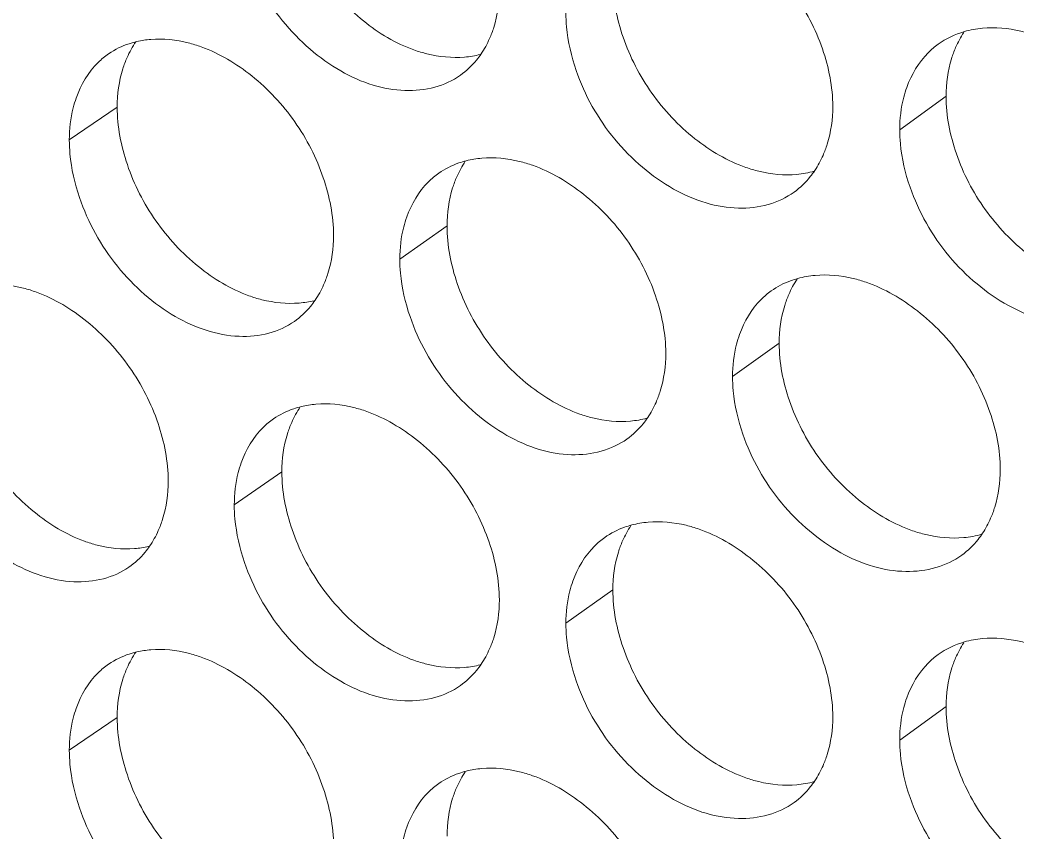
# Model space of a CAD drawing. Header units: millimetres. Extents: x 1177 to 4147, y 93 to 2194.
# Drawn here: x 2648.09 to 2660.96, y 870.86 to 881.33 of the extents above; entities that cross this region are included whole.
import ezdxf

# ---------------------------------------------------------------- set-up
doc = ezdxf.new("R2010")
doc.units = ezdxf.units.MM
doc.header["$LTSCALE"] = 0.1
doc.layers.get('0').update_dxf_attribs({"lineweight": 13})
doc.layers.add('标注', color=251, linetype='Continuous', lineweight=9)

# ---------------------------------------------------------------- blocks, each defined once
blk = doc.blocks.new('02')
at = {"layer": '标注'}
for p, q in [((4569.187, 848.912), (4568.333, 848.295)), ((4553.91, 848.712), (4553.027, 848.106)), ((4553.91, 848.712), (4553.027, 848.106)), ((4559.99, 846.521), (4559.119, 845.91)), ((4559.99, 846.521), (4559.119, 845.91)), ((4566.111, 844.358), (4565.251, 843.743)), ((4566.111, 844.358), (4565.251, 843.743)), ((4556.945, 841.988), (4556.068, 841.38)), ((4563.046, 839.811), (4562.18, 839.198)), ((4569.187, 837.662), (4568.333, 837.045)), ((4553.91, 837.462), (4553.027, 836.856))]:
    blk.add_line(p, q, dxfattribs=at)
for centre, radius, start, end in [((4554.669, 848.188), 1.776, 94.5239, 102.8809), ((4554.669, 848.188), 1.776, 94.5239, 102.8809), ((4554.092, 842.331), 1.763, 274.5012, 282.9601), ((4554.669, 836.938), 1.776, 94.5239, 102.8809)]:
    blk.add_arc(centre, radius, start, end, dxfattribs=at)
for points, knots in [([(4556.945, 853.238), (4556.945, 852.879), (4557.093, 852.132), (4557.613, 851.113), (4558.393, 850.278), (4559.043, 849.886), (4559.38, 849.765)], [0, 0, 0, 0, 0.241314, 0.500547, 0.759571, 1, 1, 1, 1]), ([(4567.099, 848.724), (4567.099, 849.082), (4566.949, 849.828), (4566.421, 850.844), (4565.632, 851.675), (4564.976, 852.062), (4564.636, 852.182)], [0, 0, 0, 0, 0.240708, 0.499479, 0.758699, 1, 1, 1, 1]), ([(4556.256, 851.568), (4556.412, 851.111), (4556.774, 850.461), (4557.443, 849.773), (4558.006, 849.366), (4558.601, 849.097), (4559.198, 848.991), (4559.76, 849.047), (4560.093, 849.199), (4560.235, 849.299)], [0, 0, 0, 0, 0.27906, 0.418751, 0.552974, 0.678194, 0.793225, 0.899482, 1, 1, 1, 1]), ([(4563.046, 851.061), (4563.046, 850.701), (4563.194, 849.956), (4563.719, 848.938), (4564.504, 848.106), (4565.158, 847.718), (4565.497, 847.599)], [0, 0, 0, 0, 0.241011, 0.499941, 0.759002, 1, 1, 1, 1]), ([(4560.773, 849.974), (4560.803, 850.041), (4560.912, 850.332), (4560.954, 850.646), (4560.954, 850.882)], [0, 0, 0, 0, 0.238464, 1, 1, 1, 1]), ([(4562.18, 850.448), (4562.18, 850.362), (4562.198, 850.002), (4562.28, 849.646), (4562.369, 849.388)], [0, 0, 0, 0, 0.239921, 1, 1, 1, 1]), ([(4570.805, 850.04), (4570.725, 850.068), (4570.419, 850.157), (4570.093, 850.186), (4569.859, 850.165)], [0, 0, 0, 0, 0.263141, 1, 1, 1, 1]), ([(4554.273, 849.919), (4554.226, 849.908), (4554.042, 849.858), (4553.868, 849.774), (4553.752, 849.694)], [0, 0, 0, 0, 0.254929, 1, 1, 1, 1]), ([(4554.273, 849.919), (4554.226, 849.908), (4554.042, 849.858), (4553.868, 849.774), (4553.752, 849.694)], [0, 0, 0, 0, 0.254929, 1, 1, 1, 1]), ([(4555.459, 849.822), (4555.381, 849.851), (4555.08, 849.943), (4554.76, 849.977), (4554.529, 849.958)], [0, 0, 0, 0, 0.26382, 1, 1, 1, 1]), ([(4555.459, 849.822), (4555.381, 849.851), (4555.08, 849.943), (4554.76, 849.977), (4554.529, 849.958)], [0, 0, 0, 0, 0.26382, 1, 1, 1, 1]), ([(4557.897, 846.347), (4557.897, 846.706), (4557.749, 847.453), (4557.227, 848.472), (4556.446, 849.308), (4555.796, 849.701), (4555.459, 849.822)], [0, 0, 0, 0, 0.241164, 0.500391, 0.759555, 1, 1, 1, 1]), ([(4557.897, 846.347), (4557.897, 846.706), (4557.749, 847.453), (4557.227, 848.472), (4556.446, 849.308), (4555.796, 849.701), (4555.459, 849.822)], [0, 0, 0, 0, 0.241164, 0.500391, 0.759555, 1, 1, 1, 1]), ([(4569.042, 849.872), (4568.976, 849.824), (4568.724, 849.608), (4568.547, 849.31), (4568.462, 849.074)], [0, 0, 0, 0, 0.243853, 1, 1, 1, 1]), ([(4553.752, 849.694), (4553.684, 849.647), (4553.42, 849.429), (4553.239, 849.122), (4553.154, 848.879)], [0, 0, 0, 0, 0.242946, 1, 1, 1, 1]), ([(4553.752, 849.694), (4553.684, 849.647), (4553.42, 849.429), (4553.239, 849.122), (4553.154, 848.879)], [0, 0, 0, 0, 0.242946, 1, 1, 1, 1]), ([(4559.38, 849.765), (4559.459, 849.738), (4559.76, 849.646), (4560.081, 849.614), (4560.312, 849.633)], [0, 0, 0, 0, 0.263467, 1, 1, 1, 1]), ([(4560.235, 849.299), (4560.347, 849.377), (4560.482, 849.505), (4560.591, 849.652), (4560.617, 849.691)], [0, 0, 0, 0, 0.745636, 1, 1, 1, 1]), ([(4569.363, 849.809), (4569.334, 849.742), (4569.228, 849.455), (4569.187, 849.145), (4569.187, 848.912)], [0, 0, 0, 0, 0.238936, 1, 1, 1, 1]), ([(4554.092, 849.626), (4554.062, 849.558), (4553.953, 849.266), (4553.91, 848.95), (4553.91, 848.712)], [0, 0, 0, 0, 0.238023, 1, 1, 1, 1]), ([(4554.092, 849.626), (4554.062, 849.558), (4553.953, 849.266), (4553.91, 848.95), (4553.91, 848.712)], [0, 0, 0, 0, 0.238023, 1, 1, 1, 1]), ([(4562.369, 849.388), (4562.526, 848.93), (4562.893, 848.279), (4563.57, 847.593), (4564.139, 847.189), (4564.74, 846.924), (4565.343, 846.823), (4565.908, 846.886), (4566.244, 847.042), (4566.386, 847.145)], [0, 0, 0, 0, 0.278313, 0.417788, 0.551922, 0.677197, 0.792453, 0.899064, 1, 1, 1, 1]), ([(4568.462, 849.074), (4568.441, 849.014), (4568.363, 848.762), (4568.333, 848.496), (4568.333, 848.295)], [0, 0, 0, 0, 0.240311, 1, 1, 1, 1]), ([(4569.187, 848.912), (4569.187, 848.553), (4569.336, 847.807), (4569.865, 846.792), (4570.656, 845.964), (4571.314, 845.579), (4571.654, 845.462)], [0, 0, 0, 0, 0.240713, 0.499341, 0.758439, 1, 1, 1, 1]), ([(4553.154, 848.879), (4553.133, 848.82), (4553.057, 848.569), (4553.027, 848.305), (4553.027, 848.106)], [0, 0, 0, 0, 0.2398, 1, 1, 1, 1]), ([(4553.154, 848.879), (4553.133, 848.82), (4553.057, 848.569), (4553.027, 848.305), (4553.027, 848.106)], [0, 0, 0, 0, 0.2398, 1, 1, 1, 1]), ([(4553.91, 848.712), (4553.91, 848.353), (4554.057, 847.607), (4554.576, 846.587), (4555.352, 845.749), (4556.001, 845.356), (4556.337, 845.234)], [0, 0, 0, 0, 0.241468, 0.500853, 0.759857, 1, 1, 1, 1]), ([(4553.91, 848.712), (4553.91, 848.353), (4554.057, 847.607), (4554.576, 846.587), (4555.352, 845.749), (4556.001, 845.356), (4556.337, 845.234)], [0, 0, 0, 0, 0.241468, 0.500853, 0.759857, 1, 1, 1, 1]), ([(4566.92, 847.822), (4566.949, 847.889), (4567.057, 848.178), (4567.099, 848.489), (4567.099, 848.724)], [0, 0, 0, 0, 0.238828, 1, 1, 1, 1]), ([(4568.333, 848.295), (4568.333, 848.209), (4568.35, 847.849), (4568.433, 847.494), (4568.523, 847.236)], [0, 0, 0, 0, 0.240008, 1, 1, 1, 1]), ([(4553.027, 848.106), (4553.027, 848.02), (4553.045, 847.66), (4553.127, 847.304), (4553.215, 847.044)], [0, 0, 0, 0, 0.239793, 1, 1, 1, 1]), ([(4553.027, 848.106), (4553.027, 848.02), (4553.045, 847.66), (4553.127, 847.304), (4553.215, 847.044)], [0, 0, 0, 0, 0.239793, 1, 1, 1, 1]), ([(4560.343, 847.722), (4560.297, 847.71), (4560.119, 847.657), (4559.95, 847.573), (4559.837, 847.494)], [0, 0, 0, 0, 0.254587, 1, 1, 1, 1]), ([(4560.343, 847.722), (4560.297, 847.71), (4560.119, 847.657), (4559.95, 847.573), (4559.837, 847.494)], [0, 0, 0, 0, 0.254587, 1, 1, 1, 1]), ([(4561.567, 847.638), (4561.488, 847.666), (4561.185, 847.757), (4560.862, 847.789), (4560.63, 847.769)], [0, 0, 0, 0, 0.263544, 1, 1, 1, 1]), ([(4561.567, 847.638), (4561.488, 847.666), (4561.185, 847.757), (4560.862, 847.789), (4560.63, 847.769)], [0, 0, 0, 0, 0.263544, 1, 1, 1, 1]), ([(4564.021, 844.174), (4564.021, 844.533), (4563.872, 845.279), (4563.346, 846.296), (4562.56, 847.129), (4561.905, 847.518), (4561.567, 847.638)], [0, 0, 0, 0, 0.240859, 0.499781, 0.758983, 1, 1, 1, 1]), ([(4564.021, 844.174), (4564.021, 844.533), (4563.872, 845.279), (4563.346, 846.296), (4562.56, 847.129), (4561.905, 847.518), (4561.567, 847.638)], [0, 0, 0, 0, 0.240859, 0.499781, 0.758983, 1, 1, 1, 1]), ([(4559.837, 847.494), (4559.77, 847.446), (4559.511, 847.229), (4559.332, 846.926), (4559.246, 846.686)], [0, 0, 0, 0, 0.243319, 1, 1, 1, 1]), ([(4559.837, 847.494), (4559.77, 847.446), (4559.511, 847.229), (4559.332, 846.926), (4559.246, 846.686)], [0, 0, 0, 0, 0.243319, 1, 1, 1, 1]), ([(4560.17, 847.428), (4560.14, 847.361), (4560.032, 847.07), (4559.99, 846.757), (4559.99, 846.521)], [0, 0, 0, 0, 0.238392, 1, 1, 1, 1]), ([(4560.17, 847.428), (4560.14, 847.361), (4560.032, 847.07), (4559.99, 846.757), (4559.99, 846.521)], [0, 0, 0, 0, 0.238392, 1, 1, 1, 1]), ([(4565.497, 847.599), (4565.576, 847.572), (4565.88, 847.481), (4566.203, 847.451), (4566.435, 847.471)], [0, 0, 0, 0, 0.263197, 1, 1, 1, 1]), ([(4566.386, 847.145), (4566.498, 847.225), (4566.634, 847.355), (4566.742, 847.505), (4566.769, 847.544)], [0, 0, 0, 0, 0.745717, 1, 1, 1, 1]), ([(4568.523, 847.236), (4568.682, 846.777), (4569.053, 846.125), (4569.737, 845.442), (4570.312, 845.041), (4570.92, 844.78), (4571.528, 844.685), (4572.098, 844.754), (4572.435, 844.915), (4572.578, 845.02)], [0, 0, 0, 0, 0.277575, 0.416837, 0.550884, 0.676215, 0.791695, 0.898653, 1, 1, 1, 1]), ([(4553.215, 847.044), (4553.37, 846.588), (4553.729, 845.938), (4554.396, 845.249), (4555.11, 844.725), (4555.927, 844.439), (4556.701, 844.514), (4557.033, 844.663), (4557.175, 844.762)], [0, 0, 0, 0, 0.279944, 0.419999, 0.55451, 0.793241, 0.899512, 1, 1, 1, 1]), ([(4553.215, 847.044), (4553.37, 846.588), (4553.729, 845.938), (4554.396, 845.249), (4555.11, 844.725), (4555.927, 844.439), (4556.701, 844.514), (4557.033, 844.663), (4557.175, 844.762)], [0, 0, 0, 0, 0.279944, 0.419999, 0.55451, 0.793241, 0.899512, 1, 1, 1, 1]), ([(4559.246, 846.686), (4559.225, 846.626), (4559.149, 846.375), (4559.119, 846.11), (4559.119, 845.91)], [0, 0, 0, 0, 0.240003, 1, 1, 1, 1]), ([(4559.246, 846.686), (4559.225, 846.626), (4559.149, 846.375), (4559.119, 846.11), (4559.119, 845.91)], [0, 0, 0, 0, 0.240003, 1, 1, 1, 1]), ([(4559.99, 846.521), (4559.99, 846.161), (4560.138, 845.415), (4560.661, 844.397), (4561.443, 843.563), (4562.096, 843.174), (4562.434, 843.054)], [0, 0, 0, 0, 0.241162, 0.500244, 0.759286, 1, 1, 1, 1]), ([(4559.99, 846.521), (4559.99, 846.161), (4560.138, 845.415), (4560.661, 844.397), (4561.443, 843.563), (4562.096, 843.174), (4562.434, 843.054)], [0, 0, 0, 0, 0.241162, 0.500244, 0.759286, 1, 1, 1, 1]), ([(4557.715, 845.436), (4557.745, 845.504), (4557.854, 845.795), (4557.897, 846.11), (4557.897, 846.347)], [0, 0, 0, 0, 0.23828, 1, 1, 1, 1]), ([(4557.715, 845.436), (4557.745, 845.504), (4557.854, 845.795), (4557.897, 846.11), (4557.897, 846.347)], [0, 0, 0, 0, 0.23828, 1, 1, 1, 1]), ([(4559.119, 845.91), (4559.119, 845.824), (4559.136, 845.464), (4559.219, 845.108), (4559.307, 844.849)], [0, 0, 0, 0, 0.239878, 1, 1, 1, 1]), ([(4559.119, 845.91), (4559.119, 845.824), (4559.136, 845.464), (4559.219, 845.108), (4559.307, 844.849)], [0, 0, 0, 0, 0.239878, 1, 1, 1, 1]), ([(4567.715, 845.482), (4567.636, 845.51), (4567.331, 845.6), (4567.006, 845.63), (4566.773, 845.609)], [0, 0, 0, 0, 0.263274, 1, 1, 1, 1]), ([(4567.715, 845.482), (4567.636, 845.51), (4567.331, 845.6), (4567.006, 845.63), (4566.773, 845.609)], [0, 0, 0, 0, 0.263274, 1, 1, 1, 1]), ([(4552.42, 845.3), (4552.343, 845.329), (4552.043, 845.422), (4551.724, 845.457), (4551.493, 845.438)], [0, 0, 0, 0, 0.26396, 1, 1, 1, 1]), ([(4566.453, 845.552), (4566.409, 845.54), (4566.236, 845.485), (4566.073, 845.401), (4565.963, 845.322)], [0, 0, 0, 0, 0.254263, 1, 1, 1, 1]), ([(4566.453, 845.552), (4566.409, 845.54), (4566.236, 845.485), (4566.073, 845.401), (4565.963, 845.322)], [0, 0, 0, 0, 0.254263, 1, 1, 1, 1]), ([(4570.186, 842.03), (4570.186, 842.389), (4570.036, 843.135), (4569.506, 844.15), (4568.714, 844.978), (4568.056, 845.364), (4567.715, 845.482)], [0, 0, 0, 0, 0.240558, 0.499178, 0.758416, 1, 1, 1, 1]), ([(4570.186, 842.03), (4570.186, 842.389), (4570.036, 843.135), (4569.506, 844.15), (4568.714, 844.978), (4568.056, 845.364), (4567.715, 845.482)], [0, 0, 0, 0, 0.240558, 0.499178, 0.758416, 1, 1, 1, 1]), ([(4554.85, 841.819), (4554.85, 842.179), (4554.703, 842.925), (4554.182, 843.945), (4553.405, 844.783), (4552.756, 845.178), (4552.42, 845.3)], [0, 0, 0, 0, 0.241318, 0.500698, 0.759842, 1, 1, 1, 1]), ([(4556.337, 845.234), (4556.415, 845.206), (4556.715, 845.114), (4557.035, 845.081), (4557.266, 845.1)], [0, 0, 0, 0, 0.263604, 1, 1, 1, 1]), ([(4556.337, 845.234), (4556.415, 845.206), (4556.715, 845.114), (4557.035, 845.081), (4557.266, 845.1)], [0, 0, 0, 0, 0.263604, 1, 1, 1, 1]), ([(4565.963, 845.322), (4565.897, 845.275), (4565.643, 845.058), (4565.465, 844.758), (4565.38, 844.52)], [0, 0, 0, 0, 0.243679, 1, 1, 1, 1]), ([(4565.963, 845.322), (4565.897, 845.275), (4565.643, 845.058), (4565.465, 844.758), (4565.38, 844.52)], [0, 0, 0, 0, 0.243679, 1, 1, 1, 1]), ([(4566.289, 845.259), (4566.26, 845.191), (4566.153, 844.903), (4566.111, 844.592), (4566.111, 844.358)], [0, 0, 0, 0, 0.238756, 1, 1, 1, 1]), ([(4566.289, 845.259), (4566.26, 845.191), (4566.153, 844.903), (4566.111, 844.592), (4566.111, 844.358)], [0, 0, 0, 0, 0.238756, 1, 1, 1, 1]), ([(4557.175, 844.762), (4557.287, 844.839), (4557.422, 844.966), (4557.531, 845.112), (4557.557, 845.15)], [0, 0, 0, 0, 0.745595, 1, 1, 1, 1]), ([(4557.175, 844.762), (4557.287, 844.839), (4557.422, 844.966), (4557.531, 845.112), (4557.557, 845.15)], [0, 0, 0, 0, 0.745595, 1, 1, 1, 1]), ([(4559.307, 844.849), (4559.464, 844.392), (4559.828, 843.741), (4560.501, 843.054), (4561.067, 842.649), (4561.665, 842.382), (4562.265, 842.278), (4562.829, 842.338), (4563.163, 842.492), (4563.306, 842.593)], [0, 0, 0, 0, 0.278686, 0.418268, 0.552446, 0.677694, 0.792838, 0.899272, 1, 1, 1, 1]), ([(4559.307, 844.849), (4559.464, 844.392), (4559.828, 843.741), (4560.501, 843.054), (4561.067, 842.649), (4561.665, 842.382), (4562.265, 842.278), (4562.829, 842.338), (4563.163, 842.492), (4563.306, 842.593)], [0, 0, 0, 0, 0.278686, 0.418268, 0.552446, 0.677694, 0.792838, 0.899272, 1, 1, 1, 1]), ([(4565.38, 844.52), (4565.359, 844.461), (4565.282, 844.209), (4565.251, 843.943), (4565.251, 843.743)], [0, 0, 0, 0, 0.240208, 1, 1, 1, 1]), ([(4565.38, 844.52), (4565.359, 844.461), (4565.282, 844.209), (4565.251, 843.943), (4565.251, 843.743)], [0, 0, 0, 0, 0.240208, 1, 1, 1, 1]), ([(4566.111, 844.358), (4566.111, 843.999), (4566.26, 843.253), (4566.787, 842.237), (4567.575, 841.406), (4568.231, 841.02), (4568.571, 840.902)], [0, 0, 0, 0, 0.240862, 0.49964, 0.75872, 1, 1, 1, 1]), ([(4566.111, 844.358), (4566.111, 843.999), (4566.26, 843.253), (4566.787, 842.237), (4567.575, 841.406), (4568.231, 841.02), (4568.571, 840.902)], [0, 0, 0, 0, 0.240862, 0.49964, 0.75872, 1, 1, 1, 1]), ([(4550.886, 844.194), (4550.886, 843.835), (4551.032, 843.088), (4551.549, 842.067), (4552.323, 841.228), (4552.969, 840.832), (4553.305, 840.71)], [0, 0, 0, 0, 0.241622, 0.501159, 0.760144, 1, 1, 1, 1]), ([(4563.842, 843.269), (4563.871, 843.337), (4563.979, 843.626), (4564.021, 843.939), (4564.021, 844.174)], [0, 0, 0, 0, 0.238646, 1, 1, 1, 1]), ([(4563.842, 843.269), (4563.871, 843.337), (4563.979, 843.626), (4564.021, 843.939), (4564.021, 844.174)], [0, 0, 0, 0, 0.238646, 1, 1, 1, 1]), ([(4565.251, 843.743), (4565.251, 843.657), (4565.269, 843.297), (4565.352, 842.942), (4565.441, 842.683)], [0, 0, 0, 0, 0.239965, 1, 1, 1, 1]), ([(4565.251, 843.743), (4565.251, 843.657), (4565.269, 843.297), (4565.352, 842.942), (4565.441, 842.683)], [0, 0, 0, 0, 0.239965, 1, 1, 1, 1]), ([(4558.508, 843.102), (4558.429, 843.13), (4558.127, 843.222), (4557.806, 843.254), (4557.574, 843.235)], [0, 0, 0, 0, 0.263682, 1, 1, 1, 1]), ([(4557.303, 843.192), (4557.256, 843.181), (4557.076, 843.129), (4556.904, 843.045), (4556.789, 842.965)], [0, 0, 0, 0, 0.254756, 1, 1, 1, 1]), ([(4560.954, 839.632), (4560.954, 839.991), (4560.805, 840.738), (4560.281, 841.755), (4559.498, 842.59), (4558.846, 842.981), (4558.508, 843.102)], [0, 0, 0, 0, 0.241011, 0.500085, 0.759268, 1, 1, 1, 1]), ([(4562.434, 843.054), (4562.512, 843.026), (4562.815, 842.935), (4563.137, 842.904), (4563.369, 842.924)], [0, 0, 0, 0, 0.263331, 1, 1, 1, 1]), ([(4562.434, 843.054), (4562.512, 843.026), (4562.815, 842.935), (4563.137, 842.904), (4563.369, 842.924)], [0, 0, 0, 0, 0.263331, 1, 1, 1, 1]), ([(4556.789, 842.965), (4556.722, 842.918), (4556.461, 842.701), (4556.28, 842.395), (4556.195, 842.154)], [0, 0, 0, 0, 0.243134, 1, 1, 1, 1]), ([(4557.126, 842.899), (4557.096, 842.831), (4556.987, 842.539), (4556.945, 842.225), (4556.945, 841.988)], [0, 0, 0, 0, 0.238208, 1, 1, 1, 1]), ([(4563.306, 842.593), (4563.418, 842.672), (4563.553, 842.802), (4563.662, 842.95), (4563.688, 842.989)], [0, 0, 0, 0, 0.745677, 1, 1, 1, 1]), ([(4563.306, 842.593), (4563.418, 842.672), (4563.553, 842.802), (4563.662, 842.95), (4563.688, 842.989)], [0, 0, 0, 0, 0.745677, 1, 1, 1, 1]), ([(4565.441, 842.683), (4565.599, 842.225), (4565.968, 841.573), (4566.648, 840.889), (4567.221, 840.486), (4567.825, 840.223), (4568.43, 840.126), (4568.998, 840.192), (4569.334, 840.35), (4569.477, 840.453)], [0, 0, 0, 0, 0.277943, 0.417311, 0.551401, 0.676704, 0.792073, 0.898857, 1, 1, 1, 1]), ([(4565.441, 842.683), (4565.599, 842.225), (4565.968, 841.573), (4566.648, 840.889), (4567.221, 840.486), (4567.825, 840.223), (4568.43, 840.126), (4568.998, 840.192), (4569.334, 840.35), (4569.477, 840.453)], [0, 0, 0, 0, 0.277943, 0.417311, 0.551401, 0.676704, 0.792073, 0.898857, 1, 1, 1, 1]), ([(4550.184, 842.528), (4550.338, 842.072), (4550.695, 841.422), (4551.358, 840.732), (4552.068, 840.207), (4552.881, 839.917), (4553.652, 839.988), (4553.984, 840.134), (4554.126, 840.232)], [0, 0, 0, 0, 0.280322, 0.420487, 0.555043, 0.793636, 0.899726, 1, 1, 1, 1]), ([(4556.195, 842.154), (4556.174, 842.095), (4556.098, 841.843), (4556.068, 841.579), (4556.068, 841.38)], [0, 0, 0, 0, 0.239901, 1, 1, 1, 1]), ([(4556.945, 841.988), (4556.945, 841.629), (4557.093, 840.882), (4557.613, 839.863), (4558.393, 839.028), (4559.043, 838.636), (4559.38, 838.515)], [0, 0, 0, 0, 0.241314, 0.500547, 0.759571, 1, 1, 1, 1]), ([(4570.009, 841.132), (4570.038, 841.199), (4570.144, 841.487), (4570.186, 841.797), (4570.186, 842.03)], [0, 0, 0, 0, 0.239008, 1, 1, 1, 1]), ([(4570.009, 841.132), (4570.038, 841.199), (4570.144, 841.487), (4570.186, 841.797), (4570.186, 842.03)], [0, 0, 0, 0, 0.239008, 1, 1, 1, 1]), ([(4554.668, 840.905), (4554.698, 840.973), (4554.808, 841.266), (4554.85, 841.582), (4554.85, 841.819)], [0, 0, 0, 0, 0.238095, 1, 1, 1, 1]), ([(4556.068, 841.38), (4556.068, 841.293), (4556.086, 840.933), (4556.167, 840.578), (4556.256, 840.318)], [0, 0, 0, 0, 0.239836, 1, 1, 1, 1]), ([(4563.393, 841.009), (4563.348, 840.997), (4563.173, 840.943), (4563.007, 840.858), (4562.895, 840.779)], [0, 0, 0, 0, 0.254423, 1, 1, 1, 1]), ([(4564.636, 840.932), (4564.557, 840.959), (4564.253, 841.05), (4563.929, 841.081), (4563.696, 841.061)], [0, 0, 0, 0, 0.263409, 1, 1, 1, 1]), ([(4567.099, 837.474), (4567.099, 837.832), (4566.949, 838.578), (4566.421, 839.594), (4565.632, 840.425), (4564.976, 840.812), (4564.636, 840.932)], [0, 0, 0, 0, 0.240708, 0.499479, 0.758699, 1, 1, 1, 1]), ([(4568.571, 840.902), (4568.65, 840.875), (4568.955, 840.785), (4569.279, 840.755), (4569.512, 840.776)], [0, 0, 0, 0, 0.263064, 1, 1, 1, 1]), ([(4568.571, 840.902), (4568.65, 840.875), (4568.955, 840.785), (4569.279, 840.755), (4569.512, 840.776)], [0, 0, 0, 0, 0.263064, 1, 1, 1, 1]), ([(4569.477, 840.453), (4569.589, 840.535), (4569.725, 840.666), (4569.833, 840.817), (4569.859, 840.856)], [0, 0, 0, 0, 0.745756, 1, 1, 1, 1]), ([(4569.477, 840.453), (4569.589, 840.535), (4569.725, 840.666), (4569.833, 840.817), (4569.859, 840.856)], [0, 0, 0, 0, 0.745756, 1, 1, 1, 1]), ([(4553.305, 840.71), (4553.382, 840.682), (4553.681, 840.589), (4554, 840.555), (4554.23, 840.573)], [0, 0, 0, 0, 0.263742, 1, 1, 1, 1]), ([(4562.895, 840.779), (4562.829, 840.732), (4562.572, 840.515), (4562.393, 840.213), (4562.308, 839.974)], [0, 0, 0, 0, 0.243501, 1, 1, 1, 1]), ([(4563.224, 840.715), (4563.195, 840.647), (4563.088, 840.358), (4563.046, 840.045), (4563.046, 839.811)], [0, 0, 0, 0, 0.238574, 1, 1, 1, 1]), ([(4554.126, 840.232), (4554.237, 840.309), (4554.372, 840.434), (4554.481, 840.579), (4554.507, 840.617)], [0, 0, 0, 0, 0.745554, 1, 1, 1, 1]), ([(4556.256, 840.318), (4556.412, 839.861), (4556.774, 839.211), (4557.443, 838.523), (4558.006, 838.116), (4558.601, 837.847), (4559.198, 837.741), (4559.76, 837.797), (4560.093, 837.949), (4560.235, 838.049)], [0, 0, 0, 0, 0.27906, 0.418751, 0.552974, 0.678194, 0.793225, 0.899482, 1, 1, 1, 1]), ([(4562.308, 839.974), (4562.287, 839.915), (4562.21, 839.663), (4562.18, 839.398), (4562.18, 839.198)], [0, 0, 0, 0, 0.240105, 1, 1, 1, 1]), ([(4563.046, 839.811), (4563.046, 839.451), (4563.194, 838.706), (4563.719, 837.688), (4564.504, 836.856), (4565.158, 836.468), (4565.497, 836.349)], [0, 0, 0, 0, 0.241011, 0.499941, 0.759002, 1, 1, 1, 1]), ([(4560.773, 838.724), (4560.803, 838.791), (4560.912, 839.082), (4560.954, 839.396), (4560.954, 839.632)], [0, 0, 0, 0, 0.238464, 1, 1, 1, 1]), ([(4562.18, 839.198), (4562.18, 839.112), (4562.198, 838.752), (4562.28, 838.396), (4562.369, 838.138)], [0, 0, 0, 0, 0.239921, 1, 1, 1, 1]), ([(4570.805, 838.79), (4570.725, 838.818), (4570.419, 838.907), (4570.093, 838.936), (4569.859, 838.915)], [0, 0, 0, 0, 0.263141, 1, 1, 1, 1]), ([(4554.273, 838.669), (4554.226, 838.658), (4554.042, 838.608), (4553.868, 838.524), (4553.752, 838.444)], [0, 0, 0, 0, 0.254929, 1, 1, 1, 1]), ([(4555.459, 838.572), (4555.381, 838.601), (4555.08, 838.693), (4554.76, 838.727), (4554.529, 838.708)], [0, 0, 0, 0, 0.26382, 1, 1, 1, 1]), ([(4569.042, 838.622), (4568.976, 838.574), (4568.724, 838.358), (4568.547, 838.06), (4568.462, 837.824)], [0, 0, 0, 0, 0.243853, 1, 1, 1, 1]), ([(4553.752, 838.444), (4553.684, 838.397), (4553.42, 838.179), (4553.239, 837.872), (4553.154, 837.629)], [0, 0, 0, 0, 0.242946, 1, 1, 1, 1]), ([(4557.897, 835.097), (4557.897, 835.456), (4557.749, 836.203), (4557.227, 837.222), (4556.446, 838.058), (4555.796, 838.451), (4555.459, 838.572)], [0, 0, 0, 0, 0.241164, 0.500391, 0.759555, 1, 1, 1, 1]), ([(4559.38, 838.515), (4559.459, 838.488), (4559.76, 838.396), (4560.081, 838.364), (4560.312, 838.383)], [0, 0, 0, 0, 0.263467, 1, 1, 1, 1]), ([(4560.235, 838.049), (4560.347, 838.127), (4560.482, 838.255), (4560.591, 838.402), (4560.617, 838.441)], [0, 0, 0, 0, 0.745636, 1, 1, 1, 1]), ([(4569.363, 838.559), (4569.334, 838.492), (4569.228, 838.205), (4569.187, 837.895), (4569.187, 837.662)], [0, 0, 0, 0, 0.238936, 1, 1, 1, 1]), ([(4554.092, 838.376), (4554.062, 838.308), (4553.953, 838.016), (4553.91, 837.7), (4553.91, 837.462)], [0, 0, 0, 0, 0.238023, 1, 1, 1, 1]), ([(4562.369, 838.138), (4562.526, 837.68), (4562.893, 837.029), (4563.57, 836.343), (4564.139, 835.939), (4564.74, 835.674), (4565.343, 835.573), (4565.908, 835.636), (4566.244, 835.792), (4566.386, 835.895)], [0, 0, 0, 0, 0.278313, 0.417788, 0.551922, 0.677197, 0.792453, 0.899064, 1, 1, 1, 1]), ([(4568.462, 837.824), (4568.441, 837.764), (4568.363, 837.512), (4568.333, 837.246), (4568.333, 837.045)], [0, 0, 0, 0, 0.240311, 1, 1, 1, 1]), ([(4553.154, 837.629), (4553.133, 837.57), (4553.057, 837.319), (4553.027, 837.055), (4553.027, 836.856)], [0, 0, 0, 0, 0.2398, 1, 1, 1, 1]), ([(4569.187, 837.662), (4569.187, 837.303), (4569.336, 836.557), (4569.865, 835.542), (4570.656, 834.714), (4571.314, 834.329), (4571.654, 834.212)], [0, 0, 0, 0, 0.240713, 0.499341, 0.758439, 1, 1, 1, 1]), ([(4553.91, 837.462), (4553.91, 837.103), (4554.057, 836.357), (4554.576, 835.337), (4555.352, 834.499), (4556.001, 834.106), (4556.337, 833.984)], [0, 0, 0, 0, 0.241468, 0.500853, 0.759857, 1, 1, 1, 1]), ([(4566.92, 836.572), (4566.949, 836.639), (4567.057, 836.928), (4567.099, 837.239), (4567.099, 837.474)], [0, 0, 0, 0, 0.238828, 1, 1, 1, 1]), ([(4568.333, 837.045), (4568.333, 836.959), (4568.35, 836.599), (4568.433, 836.244), (4568.523, 835.986)], [0, 0, 0, 0, 0.240008, 1, 1, 1, 1]), ([(4553.027, 836.856), (4553.027, 836.77), (4553.045, 836.41), (4553.127, 836.054), (4553.215, 835.794)], [0, 0, 0, 0, 0.239793, 1, 1, 1, 1]), ([(4560.343, 836.472), (4560.297, 836.46), (4560.119, 836.407), (4559.95, 836.323), (4559.837, 836.244)], [0, 0, 0, 0, 0.254587, 1, 1, 1, 1]), ([(4561.567, 836.388), (4561.488, 836.416), (4561.185, 836.507), (4560.862, 836.539), (4560.63, 836.519)], [0, 0, 0, 0, 0.263544, 1, 1, 1, 1]), ([(4559.837, 836.244), (4559.77, 836.196), (4559.511, 835.979), (4559.332, 835.676), (4559.246, 835.436)], [0, 0, 0, 0, 0.243319, 1, 1, 1, 1]), ([(4564.021, 832.924), (4564.021, 833.283), (4563.872, 834.029), (4563.346, 835.046), (4562.56, 835.879), (4561.905, 836.268), (4561.567, 836.388)], [0, 0, 0, 0, 0.240859, 0.499781, 0.758983, 1, 1, 1, 1]), ([(4565.497, 836.349), (4565.576, 836.322), (4565.88, 836.231), (4566.203, 836.201), (4566.435, 836.221)], [0, 0, 0, 0, 0.263197, 1, 1, 1, 1]), ([(4566.386, 835.895), (4566.498, 835.975), (4566.634, 836.105), (4566.742, 836.255), (4566.769, 836.294)], [0, 0, 0, 0, 0.745717, 1, 1, 1, 1]), ([(4560.17, 836.178), (4560.14, 836.111), (4560.032, 835.82), (4559.99, 835.507), (4559.99, 835.271)], [0, 0, 0, 0, 0.238392, 1, 1, 1, 1]), ([(4568.523, 835.986), (4568.682, 835.527), (4569.053, 834.875), (4569.737, 834.192), (4570.312, 833.791), (4570.92, 833.53), (4571.528, 833.435), (4572.098, 833.504), (4572.435, 833.665), (4572.578, 833.77)], [0, 0, 0, 0, 0.277575, 0.416837, 0.550884, 0.676215, 0.791695, 0.898653, 1, 1, 1, 1]), ([(4553.215, 835.794), (4553.37, 835.338), (4553.729, 834.688), (4554.396, 833.999), (4555.11, 833.475), (4555.927, 833.189), (4556.701, 833.264), (4557.033, 833.413), (4557.175, 833.512)], [0, 0, 0, 0, 0.279944, 0.419999, 0.55451, 0.793241, 0.899512, 1, 1, 1, 1]), ([(4559.246, 835.436), (4559.225, 835.376), (4559.149, 835.125), (4559.119, 834.86), (4559.119, 834.66)], [0, 0, 0, 0, 0.240003, 1, 1, 1, 1])]:
    blk.add_open_spline(points, degree=3, knots=knots, dxfattribs=at)
for points in [[(4569.524, 850.103), (4569.352, 850.054), (4569.186, 849.976), (4569.042, 849.872)], [(4569.513, 850.086), (4569.455, 849.999), (4569.405, 849.905), (4569.363, 849.809)], [(4569.859, 850.165), (4569.746, 850.155), (4569.633, 850.135), (4569.524, 850.103)], [(4554.253, 849.915), (4554.19, 849.825), (4554.137, 849.727), (4554.092, 849.626)], [(4554.253, 849.915), (4554.19, 849.825), (4554.137, 849.727), (4554.092, 849.626)], [(4560.617, 849.691), (4560.678, 849.78), (4560.73, 849.875), (4560.773, 849.974)], [(4560.312, 849.633), (4560.409, 849.641), (4560.506, 849.657), (4560.601, 849.681)], [(4566.769, 847.544), (4566.827, 847.632), (4566.878, 847.725), (4566.92, 847.822)], [(4560.326, 847.712), (4560.266, 847.623), (4560.214, 847.527), (4560.17, 847.428)], [(4560.326, 847.712), (4560.266, 847.623), (4560.214, 847.527), (4560.17, 847.428)], [(4560.63, 847.769), (4560.533, 847.761), (4560.437, 847.746), (4560.343, 847.722)], [(4560.63, 847.769), (4560.533, 847.761), (4560.437, 847.746), (4560.343, 847.722)], [(4566.435, 847.471), (4566.543, 847.481), (4566.651, 847.5), (4566.756, 847.529)], [(4566.773, 845.609), (4566.665, 845.6), (4566.558, 845.581), (4566.453, 845.552)], [(4566.773, 845.609), (4566.665, 845.6), (4566.558, 845.581), (4566.453, 845.552)], [(4557.557, 845.15), (4557.618, 845.24), (4557.671, 845.336), (4557.715, 845.436)], [(4557.557, 845.15), (4557.618, 845.24), (4557.671, 845.336), (4557.715, 845.436)], [(4566.441, 845.538), (4566.382, 845.45), (4566.331, 845.356), (4566.289, 845.259)], [(4566.441, 845.538), (4566.382, 845.45), (4566.331, 845.356), (4566.289, 845.259)], [(4557.266, 845.1), (4557.358, 845.107), (4557.449, 845.122), (4557.539, 845.143)], [(4557.266, 845.1), (4557.358, 845.107), (4557.449, 845.122), (4557.539, 845.143)], [(4557.574, 843.235), (4557.483, 843.228), (4557.392, 843.214), (4557.303, 843.192)], [(4563.688, 842.989), (4563.747, 843.077), (4563.799, 843.172), (4563.842, 843.269)], [(4563.688, 842.989), (4563.747, 843.077), (4563.799, 843.172), (4563.842, 843.269)], [(4557.284, 843.185), (4557.223, 843.095), (4557.17, 842.999), (4557.126, 842.899)], [(4563.369, 842.924), (4563.471, 842.933), (4563.574, 842.95), (4563.673, 842.976)], [(4563.369, 842.924), (4563.471, 842.933), (4563.574, 842.95), (4563.673, 842.976)], [(4563.378, 840.997), (4563.319, 840.908), (4563.267, 840.813), (4563.224, 840.715)], [(4563.696, 841.061), (4563.594, 841.052), (4563.492, 841.035), (4563.393, 841.009)], [(4569.859, 840.856), (4569.917, 840.943), (4569.967, 841.036), (4570.009, 841.132)], [(4569.859, 840.856), (4569.917, 840.943), (4569.967, 841.036), (4570.009, 841.132)], [(4554.507, 840.617), (4554.569, 840.707), (4554.623, 840.804), (4554.668, 840.905)], [(4569.512, 840.776), (4569.626, 840.787), (4569.739, 840.807), (4569.849, 840.839)], [(4569.512, 840.776), (4569.626, 840.787), (4569.739, 840.807), (4569.849, 840.839)], [(4569.524, 838.853), (4569.352, 838.804), (4569.186, 838.726), (4569.042, 838.622)], [(4569.513, 838.836), (4569.455, 838.749), (4569.405, 838.655), (4569.363, 838.559)], [(4569.859, 838.915), (4569.746, 838.905), (4569.633, 838.885), (4569.524, 838.853)], [(4554.253, 838.665), (4554.19, 838.575), (4554.137, 838.477), (4554.092, 838.376)], [(4560.617, 838.441), (4560.678, 838.53), (4560.73, 838.625), (4560.773, 838.724)], [(4560.312, 838.383), (4560.409, 838.391), (4560.506, 838.407), (4560.601, 838.431)], [(4560.326, 836.462), (4560.266, 836.373), (4560.214, 836.277), (4560.17, 836.178)], [(4560.63, 836.519), (4560.533, 836.511), (4560.437, 836.496), (4560.343, 836.472)], [(4566.769, 836.294), (4566.827, 836.382), (4566.878, 836.475), (4566.92, 836.572)], [(4566.435, 836.221), (4566.543, 836.231), (4566.651, 836.25), (4566.756, 836.279)]]:
    blk.add_open_spline(points, degree=3, dxfattribs=at)

msp = doc.modelspace()

# ---------------------------------------------------------------- block references
at = {"xscale": 0.7, "yscale": 0.7, "zscale": 0.7}
msp.add_blockref('02', (-538.391, 286.112), dxfattribs=at)

doc.saveas('drawing.dxf')
